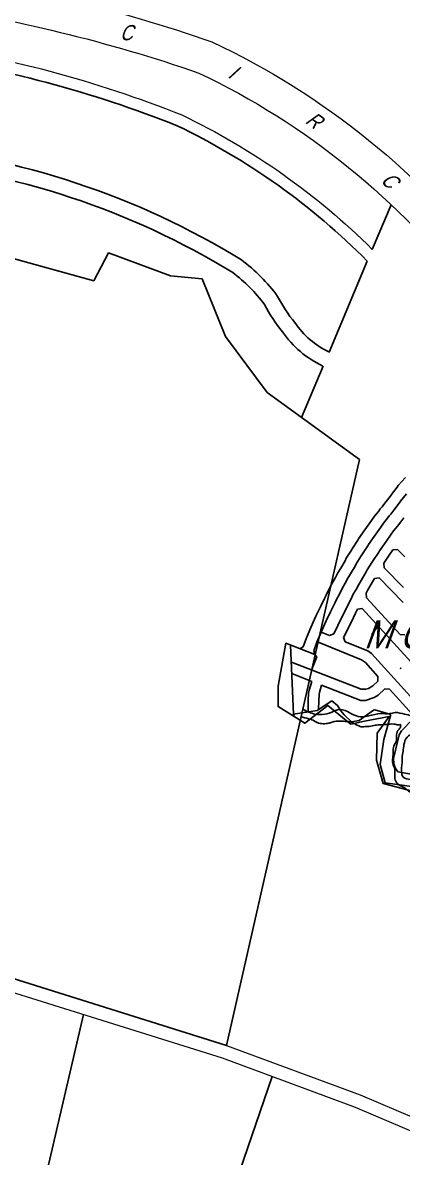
# Model space of a CAD drawing. Header units: inches. Extents: x -1369 to 1198, y -366 to 1398.
# Drawn here: x -489.01 to -478.04, y 1112.57 to 1145.34 of the extents above; entities that cross this region are included whole.
import ezdxf
from ezdxf.enums import TextEntityAlignment as Align

# ---------------------------------------------------------------- set-up
doc = ezdxf.new("R2010")
doc.units = ezdxf.units.IN
doc.header["$MEASUREMENT"] = 0
for name, color, linetype, lineweight in [('ROAD', 8, 'Continuous', 20), ('SUBDIVIDION', 8, 'Continuous', 25), ('VICINITY', 8, 'Continuous', 20)]:
    doc.layers.add(name, color=color, linetype=linetype, lineweight=lineweight)
doc.layers.add('SUBLOTS', color=1, linetype='Continuous')
doc.styles.add('LOT_NO', font='ARIALN.TTF', dxfattribs={"width": 1.5, "height": 1})

msp = doc.modelspace()

# ---------------------------------------------------------------- linework, layer by layer
at = {"layer": 'ROAD', "color": 8}
for points in [[(-499.9481, 1115.8613), (-496.2284, 1116.8071), (-493.657, 1117.4442), (-490.145, 1118.0057), (-483.1211, 1115.8065), (-479.2606, 1114.3767), (-460.5146, 1106.3958)], [(-500.3859, 1115.3547), (-496.1352, 1116.4355), (-493.5805, 1117.0685), (-490.1735, 1117.6132), (-483.2449, 1115.4438), (-479.4023, 1114.0206), (-460.6478, 1106.0362)]]:
    msp.add_lwpolyline(points, dxfattribs=at)
at = {"layer": 'SUBDIVIDION', "color": 8}
for p, q in [((-478.9084, 1138.7939), (-478.3641, 1140.0845)), ((-480.158, 1135.8312), (-479.0512, 1138.4555)), ((-480.9549, 1133.9419), (-480.3306, 1135.4221)), ((-477.999, 1131.0432), (-478.0853, 1130.9301)), ((-478.2945, 1130.6676), (-478.366, 1130.5664)), ((-478.1802, 1130.8067), (-478.2945, 1130.6676)), ((-478.0853, 1130.9301), (-478.1802, 1130.8067)), ((-478.5591, 1130.2916), (-478.7039, 1130.0889)), ((-478.5095, 1130.3605), (-478.5591, 1130.2916)), ((-478.366, 1130.5664), (-478.5095, 1130.3605)), ((-478.7195, 1130.055), (-478.9018, 1129.7859)), ((-478.7039, 1130.0889), (-478.7195, 1130.055)), ((-478.313, 1130.1152), (-478.4408, 1129.9362)), ((-478.3107, 1130.1184), (-478.313, 1130.1152)), ((-478.3107, 1130.1184), (-478.1752, 1130.1286)), ((-478.1752, 1130.1286), (-477.9643, 1129.9132)), ((-478.9191, 1129.7559), (-479.0545, 1129.5417)), ((-478.9018, 1129.7859), (-478.9191, 1129.7559)), ((-478.4549, 1129.9058), (-478.5743, 1129.7296)), ((-478.5621, 1129.5943), (-478.5743, 1129.7296)), ((-478.4408, 1129.9362), (-478.4549, 1129.9058)), ((-479.0836, 1129.4799), (-479.2256, 1129.2364)), ((-479.0545, 1129.5417), (-479.0836, 1129.4799)), ((-478.7073, 1129.3098), (-478.8421, 1129.293)), ((-478.7073, 1129.3098), (-478.0121, 1128.5996)), ((-478.5621, 1129.5943), (-478.0069, 1129.0271)), ((-479.374, 1128.9758), (-479.4592, 1128.8345)), ((-479.2994, 1129.1155), (-479.374, 1128.9758)), ((-479.2256, 1129.2364), (-479.2994, 1129.1155)), ((-478.9656, 1129.0813), (-479.0365, 1128.9652)), ((-478.8421, 1129.293), (-478.9656, 1129.0813)), ((-479.5213, 1128.7014), (-479.6255, 1128.5009)), ((-479.4592, 1128.8345), (-479.5213, 1128.7014)), ((-479.0365, 1128.9652), (-479.0888, 1128.8672)), ((-479.0719, 1128.7324), (-479.0888, 1128.8672)), ((-479.0719, 1128.7324), (-478.1025, 1127.6693)), ((-479.664, 1128.4191), (-479.7847, 1128.1692)), ((-479.6255, 1128.5009), (-479.664, 1128.4191)), ((-479.3541, 1128.3666), (-479.3906, 1128.2889)), ((-479.334, 1128.4052), (-479.3541, 1128.3666)), ((-479.1993, 1128.4228), (-479.334, 1128.4052)), ((-479.1993, 1128.4228), (-477.0302, 1126.0442)), ((-479.7847, 1128.1692), (-480.0198, 1127.6958)), ((-479.5128, 1128.036), (-479.7354, 1127.588)), ((-479.3906, 1128.2889), (-479.5128, 1128.036)), ((-480.3813, 1127.7431), (-480.1469, 1127.6478)), ((-480.0198, 1127.6958), (-480.1469, 1127.6478)), ((-478.7426, 1127.9219), (-478.9253, 1127.6701)), ((-478.1025, 1127.6693), (-477.9667, 1127.6652)), ((-481.2733, 1127.3655), (-481.1817, 1125.3708)), ((-480.4953, 1127.4626), (-479.2181, 1126.9433)), ((-479.7354, 1127.588), (-479.6873, 1127.4609)), ((-479.6873, 1127.4609), (-479.0399, 1127.1977)), ((-480.5143, 1127.0298), (-480.6623, 1126.6473)), ((-480.567, 1127.0915), (-480.5143, 1127.0298)), ((-479.0399, 1127.1977), (-478.9286, 1127.1197)), ((-477.5293, 1125.5702), (-478.9286, 1127.1197)), ((-481.244, 1126.8725), (-479.2309, 1126.0933)), ((-479.2181, 1126.9433), (-479.1069, 1126.8654)), ((-478.7437, 1126.4632), (-479.1069, 1126.8654)), ((-481.2356, 1126.5446), (-480.6556, 1126.3201)), ((-478.7437, 1126.4632), (-478.749, 1126.3274)), ((-480.7292, 1126.068), (-480.7461, 1125.9811)), ((-480.6556, 1126.3201), (-480.7292, 1126.068)), ((-480.6811, 1126.2331), (-480.6811, 1126.2328)), ((-480.3723, 1126.2104), (-480.4346, 1125.9966)), ((-480.3723, 1126.2104), (-479.2382, 1125.7714)), ((-479.0951, 1126.0902), (-479.2309, 1126.0933)), ((-479.0951, 1126.0902), (-479.0127, 1126.1179)), ((-478.8963, 1126.1879), (-479.0127, 1126.1179)), ((-478.8963, 1126.1879), (-478.749, 1126.3274)), ((-478.7365, 1125.9222), (-478.5477, 1126.1011)), ((-478.4119, 1126.0958), (-478.5477, 1126.1011)), ((-477.7461, 1125.3585), (-478.4119, 1126.0958)), ((-480.7576, 1125.7659), (-480.7612, 1125.4363)), ((-480.7461, 1125.9811), (-480.7576, 1125.7659)), ((-480.5032, 1125.4765), (-480.0722, 1125.7536)), ((-480.4549, 1125.7561), (-480.4577, 1125.5058)), ((-480.4449, 1125.944), (-480.4549, 1125.7561)), ((-480.4346, 1125.9966), (-480.4449, 1125.944)), ((-480.0722, 1125.7536), (-479.917, 1125.6256)), ((-479.1024, 1125.7684), (-479.2382, 1125.7714)), ((-479.1024, 1125.7684), (-478.853, 1125.8522)), ((-478.7365, 1125.9222), (-478.853, 1125.8522)), ((-481.1817, 1125.3708), (-480.5032, 1125.4765)), ((-481.1817, 1125.3708), (-481.1641, 1125.3014)), ((-479.917, 1125.6256), (-479.8149, 1125.4642)), ((-479.8149, 1125.4642), (-479.7245, 1125.3509)), ((-479.2836, 1125.1901), (-478.871, 1125.4895)), ((-478.871, 1125.4895), (-478.8329, 1125.4996)), ((-478.8329, 1125.4996), (-478.3696, 1125.3624)), ((-479.7245, 1125.3509), (-479.5038, 1125.1537)), ((-479.5038, 1125.1537), (-479.2836, 1125.1901)), ((-478.3696, 1125.3624), (-478.5755, 1124.6432)), ((-477.748, 1125.2227), (-478.0645, 1124.8913)), ((-478.1296, 1124.7721), (-478.2953, 1124.0909)), ((-478.1296, 1124.7721), (-478.0645, 1124.8913)), ((-478.5755, 1124.6432), (-478.684, 1123.9196)), ((-478.2953, 1124.0909), (-478.2839, 1123.9516)), ((-478.684, 1123.9196), (-478.5381, 1123.3864)), ((-478.2839, 1123.9516), (-478.249, 1123.8258)), ((-478.249, 1123.8258), (-478.1702, 1123.711)), ((-478.1702, 1123.711), (-477.3833, 1123.5712)), ((-478.5381, 1123.3864), (-476.9804, 1123.1743))]:
    msp.add_line(p, q, dxfattribs=at)
at = {"layer": 'SUBDIVIDION', "color": 8, "ltscale": 2}
msp.add_line((-480.9052, 1127.3135), (-481.0008, 1127.2598), dxfattribs=at)
at = {"layer": 'SUBDIVIDION', "color": 8}
for points in [[(-492.2269, 1144.4153), (-492.1954, 1144.4126, -0.0587467), (-484.5466, 1142.3684, -0.0857632), (-479.0512, 1138.4555, -0.0840152)], [(-480.1469, 1135.8258, -0.1320228), (-481.1467, 1136.6833, -0.0548483), (-481.6418, 1137.4384, 0.0731368), (-482.6897, 1138.4948, 0.1148728), (-492.6131, 1141.7918, 0.1148728)], [(-480.3384, 1135.4258, -0.1302823), (-481.5013, 1136.4163, -0.0516594), (-482.0195, 1137.2031, 0.0701623), (-482.9395, 1138.1277, 0.1149083), (-492.6781, 1141.3524, 0.1146352)]]:
    msp.add_lwpolyline(points, format="xyb", dxfattribs=at)
at = {"layer": 'SUBDIVIDION', "color": 8, "ltscale": 2}
msp.add_lwpolyline([(-477.9448, 1132.2053), (-478.1584, 1131.9728), (-478.1875, 1131.9248), (-478.3529, 1131.7162), (-478.3927, 1131.6572), (-478.5437, 1131.4675), (-478.6237, 1131.3626), (-478.6771, 1131.3058), (-478.7287, 1131.2267), (-478.8439, 1131.0865), (-478.9312, 1130.9629), (-479.0728, 1130.7597), (-479.1201, 1130.6939), (-479.3037, 1130.437), (-479.3228, 1130.3954), (-479.4879, 1130.1519), (-479.5106, 1130.1122), (-479.6607, 1129.8748), (-479.6952, 1129.8018), (-479.8185, 1129.5902), (-479.8991, 1129.4583), (-479.9745, 1129.3169), (-480.0695, 1129.1595), (-480.1407, 1129.0066), (-480.2445, 1128.807), (-480.2873, 1128.716), (-480.4047, 1128.473), (-480.5381, 1128.2043), (-480.5766, 1128.1151), (-480.6815, 1127.8728), (-480.811, 1127.5726), (-480.9052, 1127.3135)], dxfattribs=at)
at = {"layer": 'SUBDIVIDION', "color": 8}
msp.add_lwpolyline([(-477.1679, 1122.9892), (-478.5983, 1123.3671), (-478.7817, 1124.0426), (-478.7712, 1124.8225), (-478.4177, 1125.3035), (-479.1334, 1125.1698), (-479.5308, 1125.0852), (-479.661, 1125.1876), (-480.1893, 1125.6244), (-480.8571, 1125.1112), (-481.628, 1125.5888), (-481.6294, 1126.1817), (-481.4087, 1127.4181), (-480.567, 1127.0915), (-480.5977, 1127.2018), (-480.5069, 1127.4519), (-480.3813, 1127.7431), (-480.2763, 1127.9854), (-480.2413, 1128.0667), (-480.1109, 1128.3291), (-479.992, 1128.5754), (-479.9513, 1128.662), (-479.8472, 1128.862), (-479.7804, 1129.0055), (-479.69, 1129.1553), (-479.615, 1129.2959), (-479.5376, 1129.4226), (-479.4054, 1129.6493), (-479.3735, 1129.717), (-479.2304, 1129.9434), (-479.2102, 1129.9785), (-479.037, 1130.2341), (-479.0195, 1130.2721), (-478.8543, 1130.5033), (-478.8059, 1130.5706), (-478.6634, 1130.7751), (-478.5836, 1130.888), (-478.4646, 1131.0328), (-478.4189, 1131.1029), (-478.3737, 1131.151), (-478.2857, 1131.2665), (-478.1287, 1131.4636), (-478.0888, 1131.5228), (-477.9186, 1131.7375)], dxfattribs=at)
for points in [[(-480.9151, 1125.518), (-480.5588, 1125.3723), (-480.2827, 1125.3723), (-480.0372, 1125.4489), (-479.9145, 1125.4949), (-479.623, 1125.4489), (-479.4236, 1125.3416), (-479.1935, 1125.2956), (-479.0094, 1125.3263), (-478.6565, 1125.3876), (-478.4111, 1125.3876), (-478.2423, 1125.4183), (-477.9815, 1125.3723), (-477.7821, 1125.3109), (-477.69, 1125.1423), (-477.6747, 1125.035), (-477.7361, 1124.8204), (-477.8588, 1124.7437), (-477.9815, 1124.5445), (-478.0122, 1124.3452), (-478.0429, 1124.1612), (-478.0429, 1123.9773), (-478.0582, 1123.6553), (-478.0122, 1123.548), (-477.7974, 1123.4867), (-477.6133, 1123.4407), (-477.3372, 1123.3794), (-477.1531, 1123.3181), (-476.9843, 1123.1954), (-476.8616, 1123.0421), (-476.6167, 1122.7878), (-476.4023, 1122.5364), (-476.2687, 1122.3656), (-476.2159, 1122.0831), (-475.8391, 1121.7976), (-475.492, 1121.4958), (-475.0647, 1121.4528), (-474.8627, 1121.4877), (-474.6608, 1121.5188), (-474.4317, 1121.5847), (-474.2336, 1121.5653), (-474.055, 1121.5149), (-473.8841, 1121.4373), (-473.7521, 1121.3441), (-473.6007, 1121.2394), (-473.4414, 1121.0703)], [(-476.3326, 1122.1881), (-476.5855, 1122.4596), (-476.7542, 1122.6742), (-476.8923, 1122.7662), (-477.015, 1122.8275), (-477.3679, 1122.9195), (-477.6287, 1123.0421), (-477.8588, 1123.1494), (-477.9969, 1123.2568), (-478.181, 1123.3641), (-478.2577, 1123.5174), (-478.2577, 1123.778), (-478.319, 1123.9466), (-478.319, 1124.1152), (-478.3037, 1124.2838), (-478.2883, 1124.4525), (-478.2116, 1124.6058), (-478.2116, 1124.7284), (-478.1656, 1124.897), (-478.1043, 1124.9737), (-478.0889, 1125.0197), (-478.0889, 1125.0657), (-478.1349, 1125.0657), (-478.2423, 1125.081), (-478.4418, 1125.081), (-478.6565, 1125.0657), (-478.8253, 1125.0503), (-478.994, 1125.0197), (-479.0861, 1125.0197), (-479.2088, 1125.0043), (-479.3009, 1125.035), (-479.4543, 1125.1117), (-479.5156, 1125.1423), (-479.6384, 1125.1576), (-479.8378, 1125.173), (-480.0679, 1125.1423), (-480.16, 1125.1117), (-480.3287, 1125.0963), (-480.4975, 1125.127), (-480.5742, 1125.173), (-480.7487, 1125.239), (-480.9651, 1125.298)]]:
    msp.add_spline(points, degree=3, dxfattribs=at)
msp.add_point((-478.0886, 1126.6956), dxfattribs=at)
at = {"layer": 'SUBLOTS', "color": 8}
for p, q in [((-487.2493, 1116.6976), (-489.336, 1107.7365)), ((-484.8366, 1106.0723), (-481.7998, 1114.9086))]:
    msp.add_line(p, q, dxfattribs=at)
msp.add_lwpolyline([(-479.2778, 1132.726), (-481.9433, 1134.6584), (-483.1454, 1136.2775), (-483.8249, 1137.9487), (-484.7355, 1138.0353), (-486.5246, 1138.6944), (-486.9567, 1137.8914), (-492.9451, 1139.5483), (-494.8687, 1140.2421), (-495.8412, 1140.5483), (-497.9893, 1137.3742), (-498.2783, 1136.1903), (-497.8524, 1136.1754), (-497.5831, 1136.2215), (-492.3034, 1134.5507), (-494.1252, 1128.4871), (-492.7204, 1128.1128), (-492.299, 1124.5098), (-494.1252, 1117.9589), (-493.657, 1117.4442), (-490.145, 1118.0057), (-483.1211, 1115.8065), (-479.2778, 1132.726)], dxfattribs=at)
at = {"layer": 'VICINITY', "color": 1}
for points in [[(-508.0232, 1148.3705), (-500.0887, 1147.059), (-492.0101, 1145.8652, -0.0463308), (-483.9152, 1143.8902, -0.1199593), (-476.0381, 1137.4909), (-474.4769, 1135.7414)], [(-499.5587, 1147.9671), (-491.8675, 1146.8305, -0.0466257), (-483.546, 1144.7951, -0.1200951), (-475.2871, 1138.1153), (-472.5811, 1135.1307)]]:
    msp.add_lwpolyline(points, format="xyb", dxfattribs=at)
at = {"layer": 'VICINITY', "color": 8}
msp.add_lwpolyline([(-492.1973, 1144.7541), (-492.1562, 1144.7505, -0.0589039), (-484.41, 1142.6801, -0.0841625), (-478.9084, 1138.7939, -0.0841625)], format="xyb", dxfattribs=at)

# ---------------------------------------------------------------- texts
at = {"layer": 'ROAD', "color": 8, "style": 'LOT_NO', "oblique": 20}
msp.add_text('C', height=0.441, rotation=318.07523, dxfattribs=at).set_placement((-478.6467, 1140.5404), align=Align.BOTTOM_CENTER)
at = {"layer": 'SUBDIVIDION', "color": 8, "style": 'LOT_NO', "oblique": 20}
msp.add_text('M O N T E B E L L O', height=0.81, dxfattribs=at).set_placement((-479.1547, 1127.2722))
at = {"layer": 'VICINITY', "color": 8, "style": 'LOT_NO', "oblique": 20}
msp.add_text('C', height=0.441, dxfattribs=at).set_placement((-486.0226, 1144.7026), align=Align.BOTTOM_CENTER)
for s, rotation, p in [('I', 332.65986, (-483.1059, 1143.6226)), ('R', 325.53187, (-480.7993, 1142.2498))]:
    msp.add_text(s, height=0.441, rotation=rotation, dxfattribs=at).set_placement(p, align=Align.BOTTOM_CENTER)

doc.saveas('drawing.dxf')
